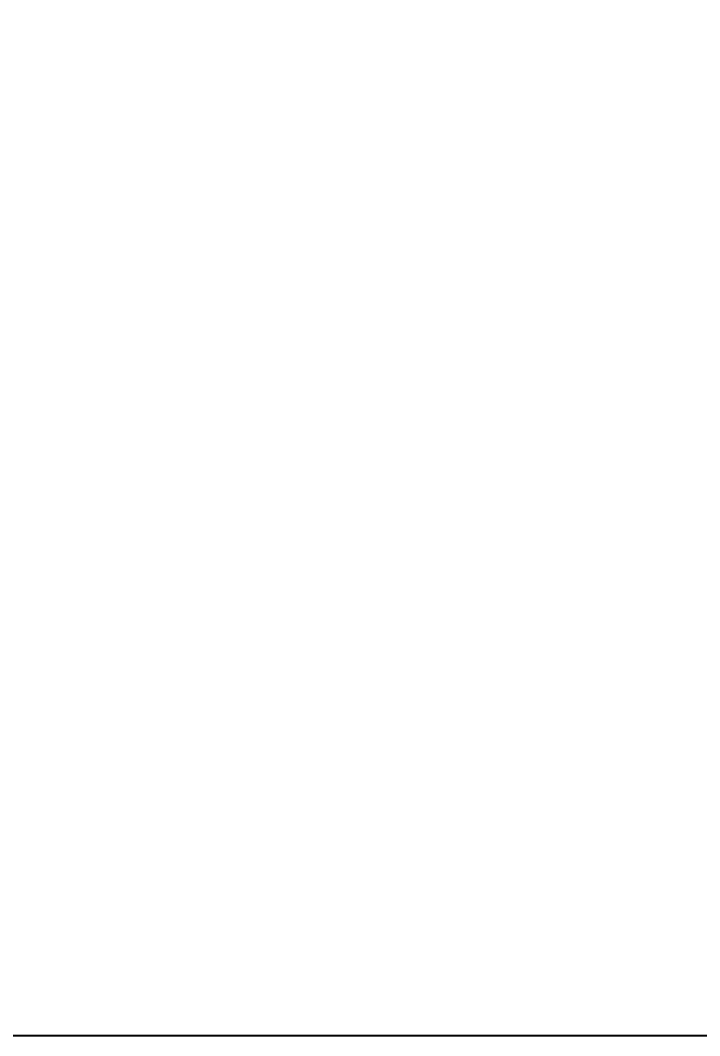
# Model space of a CAD drawing. Header units: millimetres. Extents: x -176651 to 424033, y -469666 to 486614.
# Drawn here: x 183926 to 184460, y 130742 to 131541 of the extents above; entities that cross this region are included whole.
import ezdxf

# ---------------------------------------------------------------- set-up
doc = ezdxf.new("R2010")
doc.units = ezdxf.units.MM
doc.linetypes.add('1625_East Villa$0$DASHED', pattern=[0.75, 0.5, -0.25])
for name, color, linetype in [('1625_East Villa$0$ad-Elevation 10', 8, 'Continuous'), ('1625_East Villa$0$ad-Furniture', 8, 'Continuous'), ('Site Levels$0$ad-Lvl-Plinth', 30, 'Continuous')]:
    doc.layers.add(name, color=color, linetype=linetype)
doc.layers.add('1625_East Villa$0$ad-Landscape', color=8, linetype='Continuous', lineweight=35)
doc.styles.add('Site Levels$0$Sections_The woods Site plan_Entrances$0$Standard', font='arial.ttf')

# ---------------------------------------------------------------- blocks, each defined once
blk = doc.blocks.new('1625_East Villa$0$bamboo')
at = {"layer": '1625_East Villa$0$ad-Landscape', "color": 62}
for points in [[(-2.1, -1238.5), (-8.1, -1301.4), (9.1, -1287.1), (5, -1247.1)], [(590.1, -1233.1), (609.9, -1274.7), (501, -1335.5), (597.2, -1241.7)], [(330.7, -1260.4), (350.5, -1301.9), (241.6, -1362.8), (337.8, -1269)], [(635.8, -1253.4), (625.3, -1363.4), (665.7, -1272.1), (642.9, -1262)], [(376.4, -1280.6), (365.9, -1390.7), (406.3, -1299.4), (383.5, -1289.3)], [(98.6, -1301.3), (118.4, -1342.9), (9.5, -1403.7), (105.7, -1309.9)], [(208.7, -1311.9), (287.3, -1319.5), (198.6, -1334.7), (200.1, -1319)], [(694.2, -1306.6), (688.2, -1369.5), (705.4, -1355.3), (701.3, -1315.3)], [(144.3, -1321.5), (133.8, -1431.6), (174.2, -1340.3), (151.4, -1330.2)], [(434.8, -1333.9), (428.8, -1396.8), (446, -1382.6), (441.9, -1342.5)], [(202.7, -1374.8), (196.7, -1437.7), (213.9, -1423.5), (209.8, -1383.4)]]:
    blk.add_lwpolyline(points, dxfattribs=at)
blk = doc.blocks.new('1625_East Villa$0$zw$DAD3')
at = {"transparency": 33554610}
h = blk.add_hatch(dxfattribs=at)
h.set_pattern_fill('DOTS', color=35, scale=20, angle=360)
h.set_pattern_definition([(360, (-800139.518, 271344.397), (15.875, 31.75), [0, -31.75])])
h.paths.add_polyline_path([(450, -2530), (2915, -2530), (2915, -450), (450, -450)])
at = {"layer": '1625_East Villa$0$ad-Elevation 10', "linetype": '1625_East Villa$0$DASHED'}
blk.add_lwpolyline([(0, -2980), (3365, -2980), (3365, 0), (0, 0)], close=True, dxfattribs=at)
blk.add_lwpolyline([(1171.67, 0), (1171.67, -2980)], dxfattribs=at)
at = {"layer": '1625_East Villa$0$ad-Elevation 10'}
blk.add_lwpolyline([(450, -2530), (2915, -2530), (2915, -450), (450, -450)], close=True, dxfattribs=at)
at = {"layer": '1625_East Villa$0$ad-Landscape', "linetype": 'Continuous', "xscale": 0.473259546584505, "yscale": 0.473259546584505, "zscale": 0.473259546584505, "rotation": 359.9999999999999}
blk.add_blockref('1625_East Villa$0$bamboo', (1292.6, -1624.94), dxfattribs=at)
blk = doc.blocks.new('1625_East Villa$0$zw$D46D')
at = {"layer": '1625_East Villa$0$ad-Furniture'}
blk.add_blockref('1625_East Villa$0$zw$DAD3', (3610, 8185), dxfattribs=at)
blk = doc.blocks.new('1625_East Villa')
at = {"layer": '1625_East Villa$0$ad-Furniture'}
blk.add_blockref('1625_East Villa$0$zw$D46D', (0, 0), dxfattribs=at)
blk = doc.blocks.new("All Plot's Villa Plans")
at = {"ltscale": 5}
blk.add_blockref('1625_East Villa', (179213.06, 125594.9), dxfattribs=at)
blk = doc.blocks.new('Site Levels$0$zw$63CD')
at = {"layer": 'Site Levels$0$ad-Lvl-Plinth', "insert": (192588.09, 32584.39), "char_height": 1269.9849, "width": 5416.267, "attachment_point": 5, "style": 'Site Levels$0$Sections_The woods Site plan_Entrances$0$Standard', "bg_fill": 19, "box_fill_scale": 1.5, "bg_fill_color": 257, "bg_fill_transparency": 0}
blk.add_mtext('\\pxt4;499.53', dxfattribs=at)
blk = doc.blocks.new('Site Levels')
at = {"layer": 'Site Levels$0$ad-Lvl-Plinth', "ltscale": 5}
blk.add_blockref('Site Levels$0$zw$63CD', (-5982.94, 99418.55), dxfattribs=at)

msp = doc.modelspace()

# ---------------------------------------------------------------- block references
at = {"ltscale": 5}
msp.add_blockref("All Plot's Villa Plans", (0, 0), dxfattribs=at)

# ---------------------------------------------------------------- next in the draw order: block references
msp.add_blockref('Site Levels', (0, 0), dxfattribs=at)

doc.saveas('drawing.dxf')
